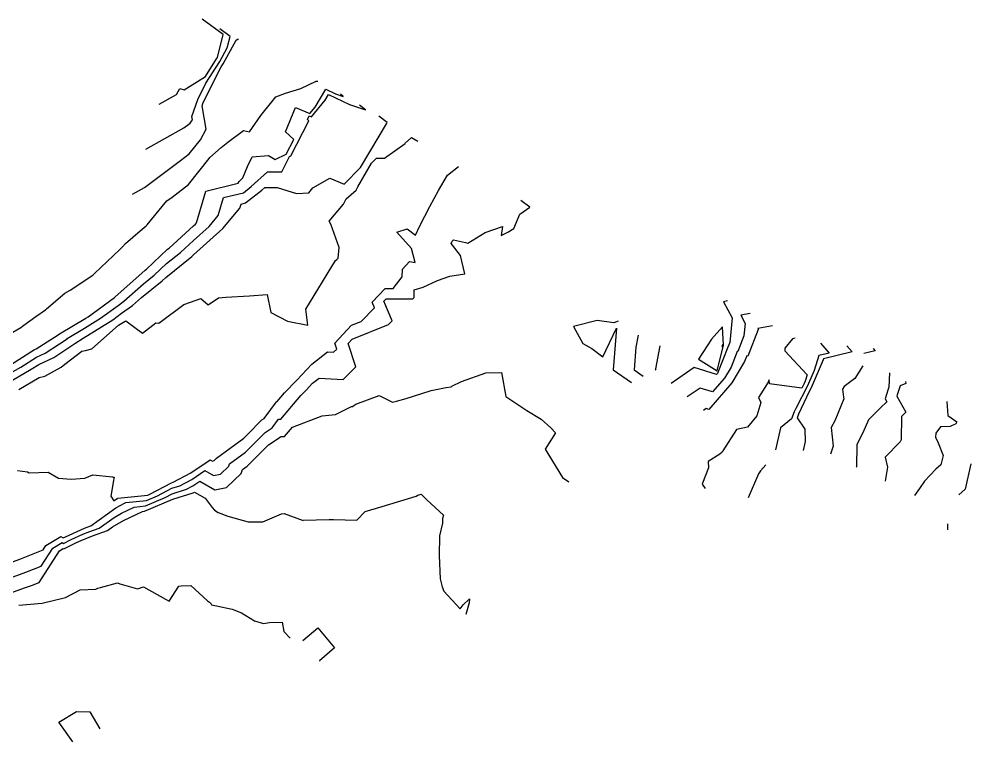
# Model space of a CAD drawing. Header units: metres. Extents: x 706150 to 707002, y 953723 to 954386.
# Drawn here: x 706779.1 to 706968.7, y 953795.4 to 953939.4 of the extents above; entities that cross this region are included whole.
import ezdxf

# ---------------------------------------------------------------- set-up
doc = ezdxf.new("R2010")
doc.units = ezdxf.units.M

msp = doc.modelspace()

# ---------------------------------------------------------------- linework, layer by layer
at = {"layer": 'CONTOUR_78'}
msp.add_polyline3d([(706789.8208, 953795.4455, 78), (706787.0638, 953799.4119, 78), (706790.5883, 953801.4959, 78), (706793.2043, 953801.44, 78), (706795.1786, 953798.0609, 78)], dxfattribs=at)
at = {"layer": 'CONTOUR_79'}
for points in [[(706779.0701, 953822.7264, 79), (706783.7109, 953823.1067, 79), (706788.384, 953824.2306, 79), (706791.3201, 953825.7677, 79), (706794.3846, 953825.914, 79), (706794.792, 953826.0512, 79), (706795.343, 953826.1847, 79), (706798.6973, 953827.1447, 79), (706799.2237, 953826.9583, 79), (706799.9141, 953826.7726, 79), (706802.7264, 953825.9384, 79), (706803.8992, 953826.3796, 79), (706808.2934, 953823.918, 79), (706808.9964, 953823.5047, 79), (706810.9352, 953826.4548, 79), (706811.431, 953826.5632, 79), (706813.3228, 953826.6325, 79), (706816.6298, 953823.5749, 79), (706817.2464, 953823.1675, 79), (706817.4408, 953822.7606, 79), (706818.4413, 953822.5609, 79), (706821.5948, 953821.9019, 79), (706823.3999, 953821.1673, 79), (706826.0303, 953819.5625, 79), (706827.7989, 953819.0209, 79), (706828.9953, 953819.2096, 79), (706831.5087, 953819.3377, 79), (706831.8331, 953817.438, 79), (706833.0925, 953816.1414, 79)], [(706835.665, 953815.6454, 79), (706838.6142, 953818.1624, 79), (706841.9573, 953814.1831, 79), (706838.9897, 953811.5907, 79), (706838.9633, 953811.5543, 79)]]:
    msp.add_polyline3d(points, dxfattribs=at)
at = {"layer": 'CONTOUR_80'}
msp.add_polyline3d([(706773.8695, 953823.904, 80), (706780.4186, 953826.1825, 80), (706781.6237, 953826.6353, 80), (706783.1064, 953827.2276, 80), (706787.1795, 953833.5409, 80), (706787.9169, 953833.9861, 80), (706788.0297, 953833.9231, 80), (706790.5835, 953835.1944, 80), (706791.4839, 953835.6023, 80), (706793.7487, 953836.5362, 80), (706796.7328, 953837.5806, 80), (706797.7321, 953838.2998, 80), (706799.9379, 953839.5593, 80), (706803.6798, 953841.3629, 80), (706804.0888, 953841.4062, 80), (706809.7218, 953843.8018, 80), (706809.7295, 953843.8059, 80), (706813.8056, 953845.0673, 80), (706813.9282, 953845.1328, 80), (706814.0642, 953845.2244, 80), (706816.1729, 953843.9963, 80), (706817.5969, 953842.1434, 80), (706818.0379, 953841.6063, 80), (706818.7626, 953841.1555, 80), (706820.7299, 953840.4019, 80), (706824.7737, 953839.2819, 80), (706827.662, 953839.2702, 80), (706831.4297, 953840.8811, 80), (706831.9581, 953840.9849, 80), (706835.699, 953839.5748, 80), (706835.7447, 953839.651, 80), (706840.8791, 953839.7528, 80), (706841.4898, 953839.755, 80), (706841.7622, 953839.7611, 80), (706846.4276, 953839.622, 80), (706848.0926, 953841.3546, 80), (706851.4441, 953842.3296, 80), (706858.2537, 953844.4021, 80), (706858.588, 953844.6039, 80), (706859.2505, 953844.7853, 80), (706860.3516, 953843.6845, 80), (706863.7005, 953840.6467, 80), (706863.4991, 953839.985, 80), (706863.4452, 953839.01, 80), (706862.841, 953836.4853, 80), (706862.8269, 953832.5929, 80), (706863.0258, 953827.9476, 80), (706863.414, 953826.3454, 80), (706863.7075, 953825.4618, 80), (706867.0016, 953821.9938, 80), (706867.5974, 953822.7727, 80), (706868.8768, 953823.9474, 80), (706868.7936, 953823.1736, 80), (706868.1205, 953820.839, 80)], dxfattribs=at)
at = {"layer": 'CONTOUR_81'}
msp.add_polyline3d([(706777.9487, 953828.3101, 81), (706780.4471, 953829.2489, 81), (706783.521, 953830.4767, 81), (706785.8231, 953834.0449, 81), (706787.6838, 953835.1682, 81), (706787.9683, 953835.0093, 81), (706789.474, 953835.7589, 81), (706791.8087, 953836.8166, 81), (706793.2241, 953837.4003, 81), (706795.089, 953838.0529, 81), (706798.0505, 953840.1844, 81), (706799.5308, 953841.0297, 81), (706802.042, 953842.2401, 81), (706804.3105, 953842.4801, 81), (706808.212, 953844.1394, 81), (706809.639, 953844.8948, 81), (706812.4836, 953845.7751, 81), (706813.7281, 953846.4404, 81), (706815.1099, 953847.3709, 81), (706818.0881, 953845.6365, 81), (706820.4504, 953846.1438, 81), (706823.3945, 953848.9109, 81), (706823.6536, 953849.726, 81), (706824.5459, 953850.3731, 81), (706828.6189, 953854.4572, 81), (706828.7757, 953854.6163, 81), (706831.1543, 953856.163, 81), (706831.2319, 953856.2697, 81), (706831.9716, 953856.3025, 81), (706833.5623, 953858.1563, 81), (706839.471, 953860.4239, 81), (706842.1258, 953860.6632, 81), (706845.3569, 953862.27, 81), (706845.5564, 953862.2589, 81), (706845.7933, 953862.4912, 81), (706846.1952, 953862.7443, 81), (706850.8596, 953864.4499, 81), (706853.5227, 953863.1432, 81), (706854.3277, 953863.3244, 81), (706856.2019, 953863.8422, 81), (706857.6745, 953864.3327, 81), (706861.233, 953865.4886, 81), (706864.1755, 953866.0541, 81), (706865.2081, 953866.1929, 81), (706865.3478, 953866.288, 81), (706867.2673, 953867.2332, 81), (706872.1199, 953868.9706, 81), (706875.2544, 953869.0164, 81), (706876.0916, 953864.2809, 81), (706880.2588, 953861.4561, 81), (706883.1337, 953859.7547, 81), (706885.0701, 953858.0104, 81), (706885.988, 953857.0026, 81), (706883.9214, 953853.7569, 81), (706887.3865, 953848.1426, 81), (706888.6103, 953847.2549, 81)], dxfattribs=at)
at = {"layer": 'CONTOUR_82'}
for points in [[(706775.4788, 953830.4377, 82), (706779.2705, 953831.8624, 82), (706783.9357, 953833.7259, 82), (706784.4667, 953834.5489, 82), (706787.4507, 953836.3503, 82), (706787.9068, 953836.0955, 82), (706788.3646, 953836.3234, 82), (706792.1336, 953838.0309, 82), (706792.6995, 953838.2643, 82), (706793.4453, 953838.5253, 82), (706798.3688, 953842.0691, 82), (706799.1236, 953842.5001, 82), (706800.4042, 953843.1173, 82), (706804.5322, 953843.5541, 82), (706806.7021, 953844.477, 82), (706809.5485, 953845.9837, 82), (706811.1616, 953846.4829, 82), (706813.528, 953847.748, 82), (706816.1556, 953849.5173, 82), (706817.8627, 953848.5232, 82), (706819.2168, 953848.814, 82), (706820.9043, 953850.4001, 82), (706821.0528, 953850.8673, 82), (706824.2284, 953853.1701, 82), (706826.6129, 953855.5611, 82), (706828.1305, 953857.1011, 82), (706829.5533, 953858.0263, 82), (706830.8054, 953859.7494, 82), (706831.2588, 953859.7696, 82), (706835.2742, 953864.4492, 82), (706836.2954, 953865.5439, 82), (706837.5892, 953866.8888, 82), (706838.9031, 953867.9277, 82), (706843.6624, 953867.6641, 82), (706846.2349, 953870.186, 82), (706844.7004, 953874.8471, 82), (706845.4875, 953875.6942, 82), (706852.6899, 953878.57, 82), (706853.4189, 953879.3045, 82), (706851.7818, 953883.2476, 82), (706852.2466, 953883.7358, 82), (706857.5501, 953883.7004, 82), (706857.7963, 953884.0115, 82), (706857.8587, 953885.498, 82), (706859.5901, 953886.0372, 82), (706862.4444, 953887.3971, 82), (706864.949, 953888.229, 82), (706867.9438, 953888.6869, 82), (706867.0755, 953892.319, 82), (706865.4777, 953894.4027, 82), (706865.1979, 953894.7066, 82), (706865.405, 953895.2323, 82), (706865.6522, 953895.4801, 82), (706868.0345, 953894.9191, 82), (706868.5336, 953894.8321, 82), (706871.9906, 953896.9259, 82), (706875.4116, 953898.1422, 82), (706875.1316, 953896.3016, 82), (706876.4693, 953897.009, 82), (706877.6784, 953897.7252, 82), (706878.8778, 953900.5561, 82), (706880.89, 953902.0028, 82), (706879.0642, 953903.2758, 82)], [(706898.4362, 953879.244, 82), (706897.5873, 953878.9332, 82), (706894.313, 953879.3722, 82), (706889.5807, 953878.1732, 82), (706891.4, 953874.8082, 82), (706893.2248, 953873.8049, 82), (706895.4248, 953872.1476, 82), (706898.102, 953877.8701, 82), (706897.4655, 953869.5537, 82), (706901.1347, 953867.0282, 82)]]:
    msp.add_polyline3d(points, dxfattribs=at)
at = {"layer": 'CONTOUR_83'}
for points in [[(706778.7977, 953849.5339, 83), (706780.7994, 953849.2316, 83), (706781.161, 953849.0789, 83), (706784.9133, 953849.1578, 83), (706786.9566, 953848.0072, 83), (706789.5002, 953847.8237, 83), (706792.2422, 953847.9675, 83), (706793.7842, 953848.6727, 83), (706797.7146, 953848.2414, 83), (706797.8414, 953848.1839, 83), (706798.0885, 953848.1999, 83), (706798.0164, 953847.9552, 83), (706797.9628, 953847.499, 83), (706797.3756, 953844.4259, 83), (706798.0127, 953843.4683, 83), (706798.6871, 953843.9537, 83), (706798.7165, 953843.9704, 83), (706798.7663, 953843.9945, 83), (706804.7539, 953844.6281, 83), (706805.1923, 953844.8145, 83), (706809.458, 953847.0727, 83), (706809.8396, 953847.1907, 83), (706813.328, 953849.0556, 83), (706817.2013, 953851.6638, 83), (706817.6373, 953851.4099, 83), (706817.9831, 953851.4841, 83), (706818.4141, 953851.8892, 83), (706818.4521, 953852.0085, 83), (706823.9109, 953855.9671, 83), (706824.6069, 953856.665, 83), (706827.4853, 953859.5859, 83), (706827.9523, 953859.8896, 83), (706830.3789, 953863.2292, 83), (706830.546, 953863.2366, 83), (706832.0258, 953864.9612, 83), (706834.4258, 953867.5341, 83), (706837.4665, 953870.695, 83), (706840.5545, 953873.1365, 83), (706841.7685, 953873.0693, 83), (706842.4246, 953873.7125, 83), (706842.0332, 953874.9014, 83), (706845.3208, 953878.4394, 83), (706847.2448, 953879.2076, 83), (706849.91, 953881.893, 83), (706849.429, 953883.0516, 83), (706852.0457, 953885.7994, 83), (706853.6319, 953885.7889, 83), (706855.434, 953888.0666, 83), (706855.5001, 953889.641, 83), (706856.9289, 953891.1807, 83), (706858.0437, 953890.986, 83), (706857.3281, 953893.7209, 83), (706854.3574, 953896.9687, 83), (706856.4512, 953897.6847, 83), (706858.1128, 953896.3678, 83), (706858.9316, 953898.2674, 83), (706860.9305, 953902.1315, 83), (706862.6792, 953905.3201, 83), (706864.4412, 953908.3429, 83), (706866.6392, 953910.1045, 83)], [(706902.4595, 953876.5057, 83), (706902.0003, 953874.1075, 83), (706901.6532, 953869.5721, 83), (706903.4654, 953868.3247, 83)]]:
    msp.add_polyline3d(points, dxfattribs=at)
at = {"layer": 'CONTOUR_84'}
for points in [[(706779.0755, 953865.6265, 84), (706783.156, 953868.044, 84), (706784.2557, 953868.293, 84), (706787.4769, 953870.084, 84), (706788.2278, 953870.6911, 84), (706791.656, 953873.2878, 84), (706792.2937, 953873.4032, 84), (706792.3586, 953873.4022, 84), (706793.5839, 953873.7315, 84), (706798.9588, 953878.4492, 84), (706800.2457, 953879.2617, 84), (706800.2559, 953879.2691, 84), (706800.3683, 953879.3489, 84), (706803.7357, 953876.8911, 84), (706806.3714, 953878.9486, 84), (706806.969, 953878.8426, 84), (706811.9571, 953882.5736, 84), (706812.1584, 953882.6623, 84), (706815.3395, 953883.7767, 84), (706816.792, 953882.5053, 84), (706818.8788, 953883.9345, 84), (706820.3044, 953884.0712, 84), (706825.0424, 953884.3105, 84), (706828.5202, 953884.6025, 84), (706829.259, 953880.9622, 84), (706832.6176, 953879.2497, 84), (706836.6416, 953878.4533, 84), (706836.2476, 953881.6646, 84), (706842.1516, 953891.3603, 84), (706842.3994, 953891.5448, 84), (706842.6645, 953891.805, 84), (706842.915, 953893.9129, 84), (706841.216, 953898.6221, 84), (706840.9185, 953899.1909, 84), (706843.7522, 953902.5608, 84), (706844.2692, 953903.619, 84), (706846.2538, 953905.3894, 84), (706846.6277, 953906.0146, 84), (706849.3331, 953910.7509, 84), (706850.3216, 953911.7382, 84), (706851.9382, 953911.7359, 84), (706856.0111, 953914.6791, 84), (706856.0487, 953914.7242, 84), (706857.301, 953915.8496, 84), (706858.5868, 953915.1026, 84)], [(706906.7593, 953874.3205, 84), (706905.8922, 953869.791, 84), (706905.9761, 953869.6351, 84), (706905.8173, 953869.5254, 84)]]:
    msp.add_polyline3d(points, dxfattribs=at)
at = {"layer": 'CONTOUR_85'}
for points in [[(706777.8393, 953867.5409, 85), (706781.5079, 953869.679, 85), (706783.0266, 953870.6455, 85), (706786.0559, 953872.0377, 85), (706787.4708, 953872.9438, 85), (706790.2118, 953874.8071, 85), (706790.2221, 953874.8397, 85), (706791.9177, 953875.8495, 85), (706797.7853, 953879.5539, 85), (706799.5426, 953880.8408, 85), (706801.7301, 953882.3932, 85), (706803.53, 953883.9965, 85), (706807.5978, 953887.278, 85), (706808.3375, 953887.9748, 85), (706813.5165, 953892.126, 85), (706813.8779, 953892.4539, 85), (706819.73, 953897.7051, 85), (706823.1011, 953901.7936, 85), (706823.3377, 953902.5984, 85), (706824.239, 953902.8171, 85), (706827.4676, 953905.3401, 85), (706828.0734, 953905.8936, 85), (706830.5649, 953905.8887, 85), (706834.3962, 953904.6838, 85), (706836.8285, 953904.8305, 85), (706837.6159, 953905.8586, 85), (706841.0204, 953907.7267, 85), (706843.8491, 953906.533, 85), (706847.1223, 953909.8869, 85), (706848.9869, 953913.0051, 85), (706849.1725, 953913.3301, 85), (706852.3278, 953918.593, 85), (706852.4672, 953918.8243, 85), (706850.7605, 953920.1029, 85)], [(706920.2489, 953883.3011, 85), (706919.425, 953883.1437, 85), (706921.1585, 953879.9096, 85), (706920.6905, 953875.0305, 85), (706920.3322, 953874.0845, 85), (706920.2866, 953874.1007, 85), (706918.3221, 953869.0411, 85), (706918.2214, 953868.8707, 85), (706918.0365, 953868.6577, 85), (706913.6257, 953870.0223, 85), (706909.0268, 953866.8437, 85)], [(706918.1969, 953869.3507, 85), (706919.4614, 953874.4757, 85), (706919.2767, 953878.1416, 85), (706917.0821, 953875.6657, 85), (706914.4785, 953871.6885, 85), (706918.1969, 953869.3507, 85)]]:
    msp.add_polyline3d(points, dxfattribs=at)
at = {"layer": 'CONTOUR_86'}
for points in [[(706777.3752, 953868.8991, 86), (706779.4666, 953870.118, 86), (706782.6152, 953872.1217, 86), (706784.2993, 953872.8957, 86), (706787.1989, 953874.7523, 86), (706788.6994, 953875.7724, 86), (706788.705, 953875.7902, 86), (706792.1531, 953877.8437, 86), (706795.3249, 953879.8462, 86), (706798.8294, 953882.4125, 86), (706799.9716, 953883.2231, 86), (706803.8959, 953886.7187, 86), (706806.0556, 953888.461, 86), (706808.518, 953890.7806, 86), (706811.2528, 953892.9727, 86), (706813.8649, 953895.3422, 86), (706816.9934, 953898.1495, 86), (706818.7957, 953900.3352, 86), (706819.8413, 953903.8924, 86), (706823.8252, 953904.859, 86), (706825.3818, 953906.0754, 86), (706828.6069, 953909.0218, 86), (706831.4658, 953909.0163, 86), (706832.9829, 953912.0455, 86), (706833.2352, 953912.1705, 86), (706836.8477, 953919.1745, 86), (706836.596, 953919.4085, 86), (706836.8964, 953920.1627, 86), (706837.3441, 953919.982, 86), (706840.1165, 953923.2843, 86), (706840.7802, 953924.4108, 86), (706844.9218, 953922.4301, 86), (706848.1448, 953921.381, 86), (706846.9466, 953922.2787, 86)], [(706924.7366, 953880.824, 86), (706922.8708, 953880.4675, 86), (706923.7552, 953878.8175, 86), (706923.5165, 953876.3283, 86), (706922.3284, 953873.1919, 86), (706922.1775, 953873.2458, 86), (706920.9659, 953870.1253, 86), (706919.6666, 953867.9265, 86), (706917.2812, 953865.1778, 86), (706914.8114, 953865.9419, 86), (706912.2363, 953864.1621, 86)], [(706919.3507, 953874.1208, 86), (706919.4415, 953874.489, 86), (706919.4283, 953874.7523, 86), (706919.2706, 953874.5745, 86), (706919.0836, 953874.2887, 86), (706919.3507, 953874.1208, 86)]]:
    msp.add_polyline3d(points, dxfattribs=at)
at = {"layer": 'CONTOUR_87'}
for points in [[(706777.4253, 953870.5569, 87), (706782.2037, 953873.5979, 87), (706782.5428, 953873.7537, 87), (706786.927, 953876.5609, 87), (706787.187, 953876.7377, 87), (706787.188, 953876.7408, 87), (706792.3884, 953879.8378, 87), (706792.8645, 953880.1384, 87), (706798.1162, 953883.9841, 87), (706798.2132, 953884.053, 87), (706804.2617, 953889.4409, 87), (706804.5134, 953889.644, 87), (706808.6985, 953893.5864, 87), (706808.9891, 953893.8193, 87), (706813.8519, 953898.2305, 87), (706814.2569, 953898.5939, 87), (706814.4902, 953898.8769, 87), (706816.345, 953905.1865, 87), (706822.7562, 953906.7419, 87), (706822.9897, 953907.0824, 87), (706823.7102, 953907.8501, 87), (706824.6076, 953910.0951, 87), (706825.5569, 953912.0085, 87), (706828.7795, 953912.2855, 87), (706830.136, 953911.4508, 87), (706832.3468, 953912.5454, 87), (706833.8413, 953915.443, 87), (706832.219, 953916.9505, 87), (706834.1548, 953921.8105, 87), (706837.0396, 953920.6464, 87), (706838.1032, 953921.9134, 87), (706840.1983, 953925.4691, 87), (706842.1691, 953924.5266, 87), (706843.7029, 953924.0274, 87), (706843.1326, 953924.4546, 87)], [(706929.2244, 953878.3469, 87), (706926.3167, 953877.7913, 87), (706926.352, 953877.7254, 87), (706926.3424, 953877.626, 87), (706924.3247, 953872.2993, 87), (706924.0683, 953872.3908, 87), (706923.6097, 953871.2096, 87), (706921.1118, 953866.9823, 87), (706916.5258, 953861.6979, 87), (706915.997, 953861.8615, 87), (706915.4457, 953861.4805, 87)]]:
    msp.add_polyline3d(points, dxfattribs=at)
at = {"layer": 'CONTOUR_88'}
for points in [[(706774.2837, 953875.0077, 88), (706779.4605, 953878.0007, 88), (706779.8123, 953878.2547, 88), (706780.0873, 953878.4452, 88), (706782.4606, 953880.1815, 88), (706784.3894, 953881.5364, 88), (706784.592, 953881.7335, 88), (706788.2109, 953884.8473, 88), (706789.2773, 953885.4634, 88), (706793.8406, 953888.4557, 88), (706794.1143, 953888.7374, 88), (706799.2179, 953893.556, 88), (706799.7114, 953894.102, 88), (706800.3205, 953894.7708, 88), (706803.2582, 953897.2519, 88), (706804.4079, 953898.261, 88), (706804.6122, 953898.4389, 88), (706806.0904, 953900.2277, 88), (706808.5596, 953903.2158, 88), (706809.6054, 953903.9988, 88), (706812.8501, 953906.4824, 88), (706817.0089, 953911.6458, 88), (706817.1377, 953911.8844, 88), (706819.3874, 953913.8752, 88), (706820.7231, 953914.9399, 88), (706823.8332, 953917.2492, 88), (706825.0492, 953916.9901, 88), (706827.2489, 953920.2044, 88), (706830.2766, 953923.985, 88), (706832.2028, 953924.6706, 88), (706835.2477, 953925.5925, 88), (706838.3231, 953927.075, 88), (706838.6034, 953927.0893, 88)], [(706933.7121, 953875.8698, 88), (706933.1655, 953875.7653, 88), (706931.651, 953873.8799, 88), (706931.6782, 953873.3633, 88), (706936.1028, 953868.5805, 88), (706935.6916, 953867.2819, 88), (706935.5011, 953866.8363, 88), (706935.0386, 953865.9491, 88), (706928.6145, 953866.7863, 88), (706928.5673, 953867.5797, 88), (706928.2215, 953866.8617, 88), (706928.2028, 953866.8921, 88), (706928.1566, 953866.7751, 88), (706926.4032, 953864.068, 88), (706926.8696, 953863.0612, 88), (706926.0746, 953860.3899, 88), (706924.2263, 953858.1324, 88), (706922.0259, 953857.6576, 88), (706919.3474, 953853.4187, 88), (706919.1653, 953853.1586, 88), (706918.7164, 953852.8045, 88), (706916.4046, 953851.289, 88), (706916.4664, 953850.0621, 88), (706915.2896, 953847.0028, 88), (706915.2262, 953846.7964, 88), (706915.7779, 953845.9324, 88)]]:
    msp.add_polyline3d(points, dxfattribs=at)
at = {"layer": 'CONTOUR_89'}
for points in [[(706801.6991, 953904.5393, 89), (706804.0749, 953905.8689, 89), (706811.2732, 953911.2589, 89), (706813.0166, 953912.5934, 89), (706815.2512, 953915.3677, 89), (706816.3928, 953917.4821, 89), (706815.5953, 953922.1661, 89), (706815.8235, 953922.837, 89), (706819.3501, 953929.9159, 89), (706819.7522, 953930.5401, 89), (706822.3356, 953935.225, 89), (706822.6574, 953935.4698, 89), (706822.8228, 953935.4455, 89)], [(706938.79, 953874.903, 89), (706940.5071, 953872.9099, 89), (706938.4378, 953872.4116, 89), (706937.495, 953869.4344, 89), (706936.202, 953866.4099, 89), (706933.8343, 953861.8687, 89), (706933.532, 953861.2315, 89), (706932.9671, 953859.7903, 89), (706930.8017, 953858.0321, 89), (706929.9782, 953854.485, 89), (706929.7854, 953853.6178, 89)], [(706927.8911, 953850.638, 89), (706926.8368, 953849.4401, 89), (706926.4053, 953848.8743, 89), (706924.363, 953844.0801, 89)]]:
    msp.add_polyline3d(points, dxfattribs=at)
at = {"layer": 'CONTOUR_90'}
for points in [[(706804.3667, 953913.5313, 90), (706811.9412, 953917.7703, 90), (706812.941, 953918.519, 90), (706813.1831, 953918.7043, 90), (706813.4935, 953919.0897, 90), (706813.6521, 953919.3833, 90), (706813.5413, 953920.0339, 90), (706814.6984, 953923.4355, 90), (706816.3114, 953926.6732, 90), (706819.1098, 953931.0176, 90), (706820.5948, 953933.7107, 90), (706821.1485, 953935.9718, 90), (706819.0846, 953937.5028, 90)], [(706944.0323, 953874.357, 90), (706945.0811, 953873.1396, 90), (706939.3533, 953871.7603, 90), (706939.2984, 953871.5868, 90), (706936.9029, 953865.9834, 90), (706936.5155, 953865.2405, 90), (706934.3892, 953860.7578, 90), (706934.0909, 953859.9968, 90), (706935.653, 953857.7595, 90), (706935.7445, 953855.2882, 90), (706935.3455, 953853.493, 90)]]:
    msp.add_polyline3d(points, dxfattribs=at)
at = {"layer": 'CONTOUR_91'}
for points in [[(706807.0343, 953922.5233, 91), (706810.4586, 953924.4397, 91), (706811.1352, 953925.5836, 91), (706811.9963, 953925.3749, 91), (706816.2308, 953928.0229, 91), (706818.4674, 953931.495, 91), (706818.6453, 953931.8176, 91), (706819.7597, 953936.3687, 91), (706815.6056, 953939.45, 91)], [(706949.2745, 953873.811, 91), (706949.6551, 953873.3692, 91), (706947.4059, 953872.8276, 91)], [(706947.2347, 953870.3638, 91), (706945.6303, 953867.8156, 91), (706943.4682, 953866.2546, 91), (706943.1562, 953865.7212, 91), (706943.3506, 953864.1032, 91), (706943.4075, 953863.7635, 91), (706941.6034, 953859.3909, 91), (706940.8876, 953858.0529, 91), (706941.3122, 953854.3347, 91), (706940.7883, 953852.7408, 91)]]:
    msp.add_polyline3d(points, dxfattribs=at)
at = {"layer": 'CONTOUR_92'}
msp.add_polyline3d([(706952.5327, 953868.9459, 92), (706952.3569, 953866.1095, 92), (706952.1669, 953865.5197, 92), (706951.6336, 953863.7941, 92), (706951.9612, 953863.2105, 92), (706950.7342, 953861.9907, 92), (706948.3389, 953859.6203, 92), (706947.1934, 953856.9904, 92), (706945.989, 953854.6947, 92), (706945.9224, 953850.2567, 92), (706945.8879, 953850.1517, 92)], dxfattribs=at)
at = {"layer": 'CONTOUR_93'}
msp.add_polyline3d([(706955.7365, 953867.2573, 93), (706955.7657, 953866.852, 93), (706954.6264, 953866.376, 93), (706954.0515, 953864.5919, 93), (706953.9765, 953864.3491, 93), (706955.7698, 953861.1546, 93), (706954.8917, 953860.2816, 93), (706954.8589, 953855.6087, 93), (706954.6268, 953855.224, 93), (706951.6589, 953852.1608, 93), (706952.11, 953850.1853, 93), (706951.6573, 953847.3964, 93)], dxfattribs=at)
at = {"layer": 'CONTOUR_94'}
msp.add_polyline3d([(706963.9499, 953863.2445, 94), (706964.15, 953860.4659, 94), (706965.913, 953859.192, 94), (706965.741, 953858.8243, 94), (706964.6328, 953858.2936, 94), (706962.6569, 953858.2161, 94), (706961.7506, 953856.9669, 94), (706961.6976, 953856.1868, 94), (706962.2247, 953855.0026, 94), (706963.2093, 953852.513, 94), (706962.776, 953850.6358, 94), (706961.7805, 953849.7525, 94), (706961.7652, 953849.8114, 94), (706959.5034, 953847.4132, 94), (706958.514, 953845.9337, 94), (706957.5196, 953844.5653, 94)], dxfattribs=at)
at = {"layer": 'CONTOUR_95'}
for points in [[(706968.7453, 953850.8662, 95), (706967.5719, 953845.7822, 95), (706966.3174, 953844.6691, 95)], [(706964.0447, 953838.9088, 95), (706964.0879, 953837.6978, 95)]]:
    msp.add_polyline3d(points, dxfattribs=at)

doc.saveas('drawing.dxf')
